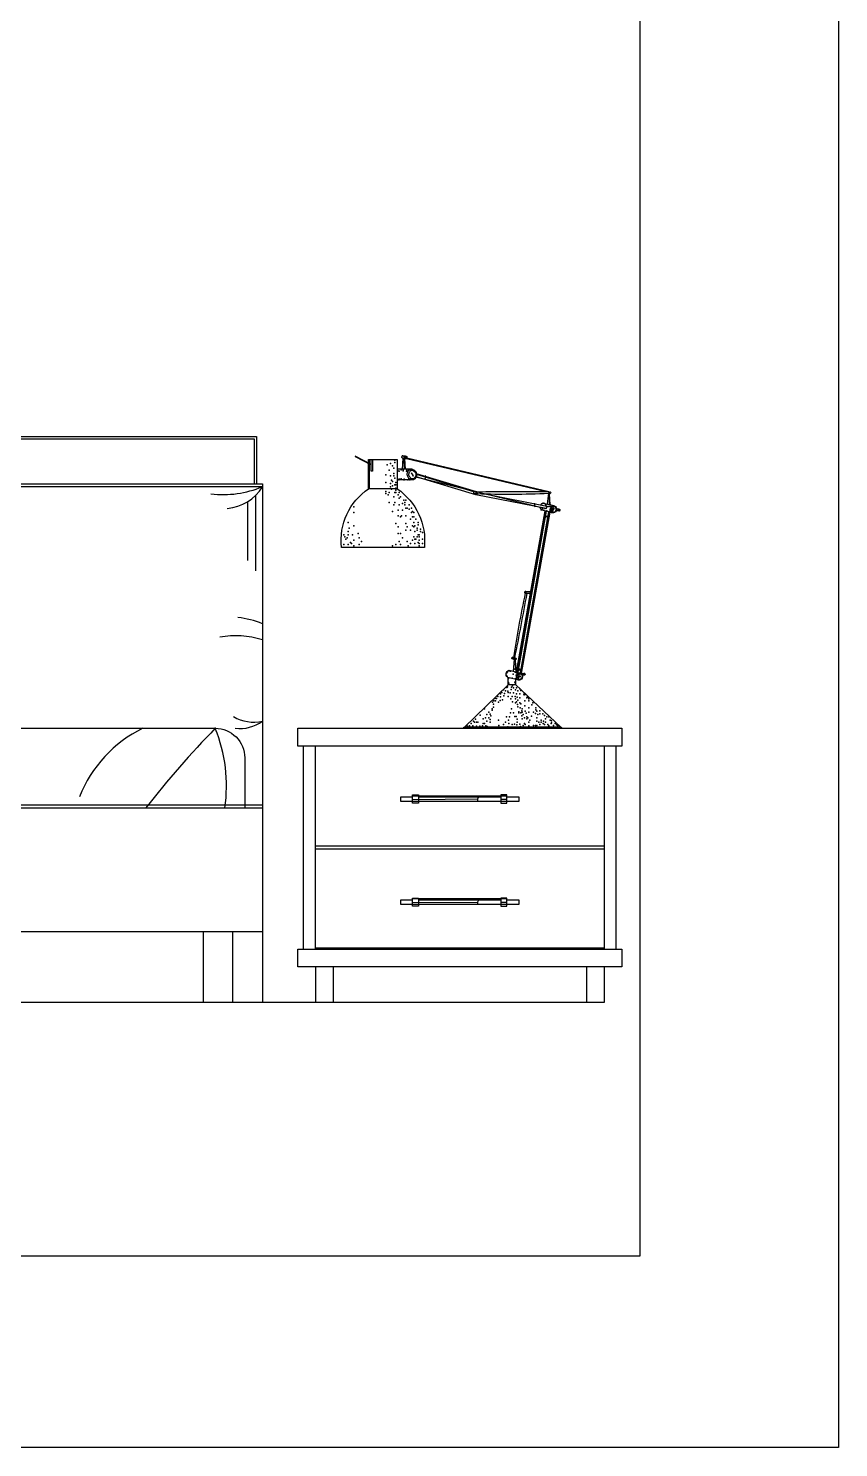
# Model space of a CAD drawing. Header units: inches. Extents: x 3 to 45, y 10.7 to 35.5.
# Drawn here: x 43.613 to 44.988, y 10.735 to 13.143 of the extents above; entities that cross this region are included whole.
import ezdxf

# ---------------------------------------------------------------- set-up
doc = ezdxf.new("R2010")
doc.units = ezdxf.units.IN
doc.header["$MEASUREMENT"] = 0
for name, color, linetype in [('02', 2, 'Continuous'), ('1', 1, 'Continuous'), ('4', 4, 'Continuous'), ('kadrbm', 4, 'Continuous')]:
    doc.layers.add(name, color=color, linetype=linetype)

# ---------------------------------------------------------------- blocks, each defined once
blk = doc.blocks.new('kadrbm')
at = {"layer": 'kadrbm', "color": 4}
blk.add_lwpolyline([(0, 0), (0, 24.7972), (21, 24.7972), (21, 0), (0, 0)], close=True, dxfattribs=at)
blk.add_lwpolyline([(20.6631, 0.3257), (20.6631, 24.4603), (0.3369, 24.4603), (0.3369, 0.3257), (20.6631, 0.3257)], dxfattribs=at)

msp = doc.modelspace()

# ---------------------------------------------------------------- linework, layer by layer
at = {"layer": '02'}
for p, q in [((44.1914, 12.4118), (44.1914, 12.3621)), ((44.2517, 12.4165), (44.2467, 12.4172)), ((44.2521, 12.4134), (44.2471, 12.4143)), ((44.2523, 12.4171), (44.2473, 12.4179)), ((44.2484, 12.4137), (44.2473, 12.395)), ((44.2527, 12.4174), (44.2477, 12.4182)), ((44.2499, 12.4134), (44.2503, 12.3951)), ((44.2505, 12.4133), (44.2515, 12.3951)), ((44.2509, 12.418), (44.2509, 12.418)), ((44.2509, 12.4132), (44.252, 12.395)), ((44.2532, 12.4176), (44.2532, 12.4176)), ((44.4915, 12.3566), (44.2546, 12.4128)), ((44.4963, 12.3568), (44.2548, 12.4138)), ((44.2639, 12.3951), (44.2387, 12.3951)), ((44.4911, 12.3278), (44.2706, 12.3819)), ((44.3723, 12.352), (44.2708, 12.3823)), ((44.3734, 12.3568), (44.2714, 12.3873)), ((44.3688, 12.3568), (44.2715, 12.3863)), ((44.0099, 12.3655), (42.2799, 12.3655)), ((44.2387, 12.3621), (44.19, 12.3621)), ((44.2643, 12.3771), (44.2387, 12.3771)), ((43.9845, 12.34), (43.9845, 12.2404)), ((43.9979, 12.3505), (43.9979, 12.2225)), ((44.4916, 12.3283), (44.3723, 12.352)), ((44.4926, 12.3322), (44.3847, 12.3536)), ((44.4953, 12.3544), (44.4932, 12.3362)), ((44.4955, 12.3544), (44.4934, 12.3362)), ((44.496, 12.3542), (44.4965, 12.3355)), ((44.4964, 12.3537), (44.4974, 12.3353)), ((44.4967, 12.3537), (44.4978, 12.3352)), ((44.4892, 12.3245), (44.4407, 12.0512)), ((44.4897, 12.3244), (44.4412, 12.0511)), ((44.4904, 12.3242), (44.4419, 12.0509)), ((44.4917, 12.3239), (44.4432, 12.0506)), ((44.4957, 12.3229), (44.4472, 12.0497)), ((44.4967, 12.3226), (44.4483, 12.0493)), ((44.4978, 12.3223), (44.4493, 12.0486)), ((44.5135, 12.3274), (44.5092, 12.3274)), ((44.4569, 12.1878), (44.465, 12.1878)), ((44.4561, 12.1846), (44.4644, 12.1846)), ((44.4379, 12.0739), (44.4334, 12.0752)), ((44.4383, 12.0745), (44.4338, 12.0758)), ((44.4383, 12.072), (44.4338, 12.0734)), ((44.4387, 12.0748), (44.4342, 12.0761)), ((44.4391, 12.0749), (44.4346, 12.0763)), ((44.4375, 12.0721), (44.4355, 12.0524)), ((44.4391, 12.0717), (44.4401, 12.0513)), ((44.4532, 12.0478), (44.4501, 12.0478)), ((44.4268, 12.0296), (44.4268, 12.0419)), ((44.4401, 12.0296), (44.4268, 12.0296)), ((44.4401, 12.0296), (44.4401, 12.0385)), ((44.5164, 11.9577), (44.3528, 11.9577)), ((44.0999, 11.5805), (44.0999, 11.9255)), ((44.5899, 11.9255), (44.5899, 11.5805)), ((42.2799, 11.8255), (44.0099, 11.8255)), ((44.2649, 11.8411), (44.425, 11.8411)), ((44.2649, 11.835), (44.3754, 11.8356)), ((44.4249, 11.835), (44.4149, 11.835)), ((44.5899, 11.7555), (44.0999, 11.7555)), ((44.5899, 11.7505), (44.0999, 11.7505)), ((44.2649, 11.66), (44.3754, 11.6606)), ((44.265, 11.6668), (44.4248, 11.6668)), ((44.4249, 11.66), (44.4149, 11.66)), ((44.5899, 11.5825), (44.0999, 11.5825)), ((44.1299, 11.5505), (44.1299, 11.4905)), ((44.5599, 11.5505), (44.5599, 11.4905))]:
    msp.add_line(p, q, dxfattribs=at)
for points in [[(42.2899, 12.3705), (42.2899, 12.4505), (43.9999, 12.4505), (43.9999, 12.3705)], [(42.2939, 12.3705), (42.2939, 12.4465), (43.9959, 12.4465), (43.9959, 12.3705)], [(44.1947, 12.4035), (44.1675, 12.4174), (44.1675, 12.4167), (44.1947, 12.4028)], [(44.197, 12.4118), (44.197, 12.3921), (44.1947, 12.3921), (44.1947, 12.4118)], [(44.2628, 12.3888), (44.2659, 12.3837), (44.2663, 12.384), (44.2631, 12.389), (44.2627, 12.3888)], [(42.2799, 11.4905), (42.2799, 12.3705), (44.0099, 12.3705), (44.0099, 11.4905)], [(44.3688, 12.354), (44.3734, 12.3539)], [(44.4984, 12.3536), (44.4964, 12.3537)], [(44.505, 12.3293), (44.5028, 12.3258), (44.5032, 12.3255), (44.5054, 12.329), (44.505, 12.3293)], [(44.513, 12.3244), (44.5085, 12.3244)], [(44.4482, 12.0442), (44.4443, 12.0428), (44.4444, 12.0424), (44.4483, 12.0437), (44.4482, 12.0442)], [(44.4548, 12.0459), (44.4512, 12.0459)], [(44.4449, 11.8315), (44.2449, 11.8315), (44.2449, 11.8395), (44.2649, 11.8395)], [(44.2649, 11.8425), (44.2749, 11.8425), (44.2749, 11.8285), (44.2649, 11.8285), (44.2649, 11.8425)], [(44.2749, 11.8395), (44.4149, 11.8395)], [(44.4249, 11.8425), (44.4149, 11.8425), (44.4149, 11.8285), (44.4249, 11.8285), (44.4249, 11.8425)], [(44.4249, 11.8395), (44.4449, 11.8395), (44.4449, 11.8315)], [(44.4449, 11.6565), (44.2449, 11.6565), (44.2449, 11.6645), (44.2649, 11.6645)], [(44.2649, 11.6675), (44.2749, 11.6675), (44.2749, 11.6535), (44.2649, 11.6535), (44.2649, 11.6675)], [(44.2749, 11.6645), (44.4149, 11.6645)], [(44.4249, 11.6675), (44.4149, 11.6675), (44.4149, 11.6535), (44.4249, 11.6535), (44.4249, 11.6675)], [(44.4249, 11.6645), (44.4449, 11.6645), (44.4449, 11.6565)]]:
    msp.add_lwpolyline(points, dxfattribs=at)
for points in [[(44.2848, 12.2626), (44.1439, 12.2626, -0.273505), (44.19, 12.3621), (44.19, 12.4118), (44.2387, 12.4118), (44.2387, 12.3621, -0.273505)], [(44.2535, 12.4129, -0.130303), (44.2527, 12.413, -0.576801), (44.2524, 12.4173, -0.264517), (44.2538, 12.4175, -0.710752)], [(44.2661, 12.3774, -0.130303), (44.2633, 12.3772, -0.598804), (44.2588, 12.3939, -0.121835), (44.2643, 12.3951, -0.710752)], [(44.3739, 12.3568, 0.130303), (44.3735, 12.3569, 0.576801), (44.3728, 12.3542, 0.264517), (44.3736, 12.3539, 0.710752)], [(44.4986, 12.3536, -0.130303), (44.4981, 12.3536, -0.331854), (44.4975, 12.3565, -0.328319), (44.4983, 12.3569, -0.500332)], [(44.5039, 12.321, -0.130303), (44.502, 12.3213, -0.576801), (44.5019, 12.3329, -0.264517), (44.5056, 12.3333, -0.710752)], [(44.514, 12.3242, -0.130303), (44.5135, 12.3241, -0.576801), (44.5127, 12.3271, -0.264517), (44.5136, 12.3274, -0.710752)], [(44.4558, 12.1847, 0.130303), (44.4563, 12.1847, 0.576801), (44.4571, 12.1876, 0.264517), (44.4562, 12.1879, 0.710752)], [(44.4391, 12.0717, -0.130303), (44.4386, 12.0718, -0.576801), (44.4388, 12.0748, -0.264517), (44.4397, 12.0748, -0.710752)], [(44.4463, 12.0371, -0.130303), (44.4443, 12.0375, -0.576801), (44.4443, 12.0491, -0.264517), (44.4479, 12.0495, -0.710752)], [(44.455, 12.0459, -0.130303), (44.4545, 12.0459, -0.576801), (44.4538, 12.0488, -0.264517), (44.4547, 12.0491, -0.710752)]]:
    msp.add_lwpolyline(points, format="xyb", close=True, dxfattribs=at)
for points in [[(44.2531, 12.4129), (44.2476, 12.4139, -0.641064), (44.2481, 12.4183), (44.2534, 12.4176)], [(44.2533, 12.4171, -0.083661), (44.2537, 12.4171, -0.685038), (44.2536, 12.4132)], [(44.2625, 12.3933, -0.083661), (44.2642, 12.3935, -0.685038), (44.2662, 12.3787)], [(44.3737, 12.3569), (44.369, 12.3568, 0.641064), (44.3688, 12.354)], [(44.3733, 12.3542, 0.083661), (44.3736, 12.3541, 0.685038), (44.3739, 12.3566)], [(44.4824, 12.3352, -0.177444), (44.4862, 12.3378), (44.5046, 12.3336)], [(44.5041, 12.3324, -0.083661), (44.5053, 12.3322, -0.685038), (44.5042, 12.3218)], [(44.5029, 12.321), (44.484, 12.3259, -0.183148), (44.4813, 12.3298)], [(44.5133, 12.3271, -0.083661), (44.5136, 12.3271, -0.685038), (44.514, 12.3244)], [(44.4565, 12.1876, 0.083661), (44.4562, 12.1876, 0.685038), (44.4558, 12.1849)], [(44.4388, 12.0717), (44.434, 12.0733, -0.641064), (44.4348, 12.0763), (44.4395, 12.0749)], [(44.4393, 12.0746, -0.083661), (44.4396, 12.0746, -0.685038), (44.4392, 12.0719, -0.685038)], [(44.4453, 12.0372), (44.4263, 12.042, -0.641064), (44.4285, 12.054), (44.447, 12.0498)], [(44.4465, 12.0486, -0.083661), (44.4476, 12.0484, -0.685038), (44.4466, 12.038, -0.685038)], [(44.4543, 12.0488, -0.083661), (44.4546, 12.0488, -0.685038), (44.455, 12.0461, -0.685038)], [(44.3517, 11.9555), (44.3517, 11.9566, -0.414214), (44.3528, 11.9577), (44.4268, 12.0296)], [(44.4401, 12.0296), (44.5164, 11.9577, -0.414214), (44.5175, 11.9566), (44.5175, 11.9555)]]:
    msp.add_lwpolyline(points, format="xyb", dxfattribs=at)
for centre, radius, start, end in [((44.2544, 12.415), 0.00166, 119.5269, 244.08), ((44.284, 12.3819), 0.00333, 297.0806, 45.6387), ((43.9424, 12.5279), 0.1758, 263.5306, 292.5647), ((43.9444, 12.4053), 0.0767, 274.4391, 328.7221), ((44.4432, 7.554), 4.8029, 89.3709, 90.8241), ((44.4978, 12.3553), 0.00214, 130.7011, 230.6155), ((44.4292, 13.8302), 1.4773, 267.8572, 272.5857), ((44.4785, 12.3353), 0.00702, 163.0824, 212.3312), ((44.488, 12.3313), 0.00472, 312.1606, 24.1418), ((44.5073, 12.3266), 0.00556, 118.5634, 222.9145), ((44.4981, 12.3016), 0.0138, 105.0445, 143.2765), ((44.4968, 12.3036), 0.012, 101.0298, 144.4173), ((44.5145, 12.3259), 0.00139, 134.3371, 254.3933), ((45.9068, 11.8618), 1.4861, 167.4534, 171.7162), ((39.283, 13.1121), 5.2586, 348.6283, 349.8412), ((43.945, 11.9673), 0.178, 68.6248, 82.4709), ((43.9645, 11.9613), 0.1512, 72.5219, 100.2008), ((44.4664, 12.0672), 0.0236, 183.7367, 217.4743), ((44.4497, 12.0427), 0.00556, 118.5634, 240.0693), ((44.4555, 12.0476), 0.00139, 134.3371, 228.1299), ((43.9949, 12.0334), 0.0673, 239.4483, 282.8797), ((43.9045, 11.7573), 0.2211, 116.2646, 158.1966), ((45.0626, 10.8494), 1.5832, 135.6786, 142.1634), ((43.6873, 11.8578), 0.2616, 351.7989, 21.9273), ((43.9718, 12.018), 0.0629, 262.6321, 307.2181), ((44.3801, 11.8342), 0.00529, 92.3864, 210.779), ((44.3801, 11.6592), 0.00529, 92.3864, 210.779)]:
    msp.add_arc(centre, radius, start, end, dxfattribs=at)
for points in [[(44.2536, 12.4132), (44.2534, 12.4132), (44.2533, 12.4133), (44.2529, 12.4134), (44.2527, 12.4135), (44.2524, 12.4139), (44.2522, 12.4141), (44.252, 12.4146), (44.2519, 12.4149), (44.2519, 12.4155), (44.252, 12.4158), (44.2522, 12.4162), (44.2524, 12.4165), (44.2526, 12.4168), (44.2528, 12.4169), (44.253, 12.4171), (44.2531, 12.4171), (44.2533, 12.4171), (44.2533, 12.4171), (44.2533, 12.4171), (44.2533, 12.4171)], [(44.2662, 12.3787), (44.2657, 12.3787), (44.265, 12.3787), (44.2636, 12.3788), (44.2626, 12.3793), (44.2612, 12.3806), (44.2605, 12.3814), (44.2594, 12.3831), (44.2589, 12.3842), (44.2585, 12.3865), (44.2587, 12.3877), (44.259, 12.3893), (44.2595, 12.3903), (44.2603, 12.3917), (44.2608, 12.3923), (44.2617, 12.393), (44.2621, 12.3932), (44.2625, 12.3933), (44.2625, 12.3933), (44.2625, 12.3933), (44.2625, 12.3933)], [(44.3739, 12.3566), (44.3739, 12.3566), (44.3737, 12.3566), (44.3735, 12.3566), (44.3733, 12.3565), (44.3731, 12.3563), (44.373, 12.3562), (44.3728, 12.3559), (44.3727, 12.3557), (44.3727, 12.3553), (44.3727, 12.3551), (44.3727, 12.3548), (44.3728, 12.3547), (44.3729, 12.3544), (44.373, 12.3543), (44.3732, 12.3542), (44.3732, 12.3542), (44.3733, 12.3542), (44.3733, 12.3542), (44.3733, 12.3542), (44.3733, 12.3542)], [(44.5042, 12.3218), (44.5038, 12.3219), (44.5034, 12.322), (44.5025, 12.3223), (44.5018, 12.3228), (44.5011, 12.324), (44.5008, 12.3246), (44.5003, 12.326), (44.5001, 12.3268), (44.5003, 12.3284), (44.5006, 12.3292), (44.501, 12.3303), (44.5015, 12.3308), (44.5023, 12.3317), (44.5027, 12.332), (44.5035, 12.3323), (44.5038, 12.3324), (44.5041, 12.3324), (44.5041, 12.3324), (44.5041, 12.3324), (44.5041, 12.3324)], [(44.514, 12.3244), (44.5139, 12.3244), (44.5138, 12.3244), (44.5135, 12.3244), (44.5133, 12.3245), (44.5131, 12.3248), (44.513, 12.3249), (44.5128, 12.3252), (44.5127, 12.3254), (44.5126, 12.3258), (44.5126, 12.326), (44.5127, 12.3263), (44.5128, 12.3265), (44.5129, 12.3268), (44.513, 12.3269), (44.5131, 12.327), (44.5132, 12.3271), (44.5133, 12.3271), (44.5133, 12.3271), (44.5133, 12.3271), (44.5133, 12.3271)], [(44.4558, 12.1849), (44.4559, 12.1849), (44.456, 12.1849), (44.4563, 12.1849), (44.4565, 12.185), (44.4567, 12.1853), (44.4568, 12.1854), (44.457, 12.1857), (44.4571, 12.1859), (44.4572, 12.1863), (44.4572, 12.1866), (44.4571, 12.1869), (44.457, 12.187), (44.4569, 12.1873), (44.4568, 12.1874), (44.4567, 12.1875), (44.4566, 12.1876), (44.4565, 12.1876), (44.4565, 12.1876), (44.4565, 12.1876), (44.4565, 12.1876)], [(44.4392, 12.0719), (44.4391, 12.0719), (44.439, 12.072), (44.4387, 12.0721), (44.4386, 12.0722), (44.4384, 12.0725), (44.4383, 12.0727), (44.4382, 12.073), (44.4382, 12.0732), (44.4383, 12.0737), (44.4384, 12.0739), (44.4385, 12.0741), (44.4386, 12.0743), (44.4388, 12.0745), (44.439, 12.0746), (44.4392, 12.0746), (44.4392, 12.0746), (44.4393, 12.0746), (44.4393, 12.0746), (44.4393, 12.0746), (44.4393, 12.0746)], [(44.4466, 12.038), (44.4461, 12.0381), (44.4457, 12.0382), (44.4448, 12.0385), (44.4442, 12.039), (44.4434, 12.0401), (44.4431, 12.0408), (44.4426, 12.0421), (44.4425, 12.0429), (44.4426, 12.0446), (44.4429, 12.0454), (44.4434, 12.0464), (44.4439, 12.047), (44.4446, 12.0479), (44.4451, 12.0482), (44.4458, 12.0485), (44.4461, 12.0486), (44.4464, 12.0486), (44.4464, 12.0486), (44.4464, 12.0486), (44.4465, 12.0486)], [(44.455, 12.0461), (44.4549, 12.0461), (44.4548, 12.0461), (44.4546, 12.0462), (44.4544, 12.0462), (44.4541, 12.0465), (44.454, 12.0466), (44.4538, 12.0469), (44.4537, 12.0471), (44.4536, 12.0475), (44.4536, 12.0478), (44.4537, 12.0481), (44.4538, 12.0482), (44.4539, 12.0485), (44.454, 12.0486), (44.4542, 12.0487), (44.4543, 12.0488), (44.4543, 12.0488), (44.4543, 12.0488), (44.4543, 12.0488), (44.4543, 12.0488)]]:
    msp.add_open_spline(points, degree=3, knots=[3.294068, 3.294068, 3.294068, 3.294068, 3.647859, 3.647859, 4.043866, 4.043866, 4.439873, 4.439873, 4.83588, 4.83588, 5.231886, 5.231886, 5.627893, 5.627893, 6.0239, 6.0239, 6.283185, 6.283185, 6.283185, 6.295262, 6.295262, 6.295262, 6.295262], dxfattribs=at)
for p in [(44.2271, 12.4047), (44.2347, 12.4104), (44.2347, 12.4066), (44.2196, 12.3859), (44.2215, 12.4028), (44.2253, 12.3934), (44.2271, 12.384), (44.2309, 12.4009), (44.2328, 12.3972), (44.2328, 12.3878), (44.2328, 12.384), (44.2347, 12.3802), (44.239, 12.3933), (44.24, 12.3924), (44.2423, 12.3918), (44.2453, 12.3944), (44.2488, 12.3925), (44.2489, 12.394), (44.2544, 12.3917), (44.255, 12.3944), (44.2554, 12.3921), (44.2585, 12.3944), (44.2196, 12.3727), (44.2196, 12.3576), (44.2253, 12.3557), (44.2271, 12.3708), (44.2271, 12.3652), (44.229, 12.3765), (44.229, 12.3614), (44.2309, 12.3746), (44.2309, 12.367), (44.2347, 12.3689), (44.2347, 12.3557), (44.2366, 12.3727), (44.2366, 12.3689), (44.2366, 12.3633), (44.2366, 12.3595), (44.2366, 12.3557), (44.2396, 12.3784), (44.2417, 12.3774), (44.2422, 12.3557), (44.2427, 12.3784), (44.2457, 12.3788), (44.25, 12.3772), (44.2504, 12.3782), (44.2508, 12.3774), (44.2567, 12.3774), (44.2577, 12.3778), (44.2604, 12.3774), (44.2196, 12.3538), (44.2234, 12.352), (44.2253, 12.3388), (44.2328, 12.3482), (44.2328, 12.335), (44.2347, 12.3388), (44.2404, 12.352), (44.2422, 12.3463), (44.2422, 12.335), (44.2441, 12.3482), (44.2479, 12.3369), (44.2498, 12.3425), (44.2517, 12.3388), (44.2517, 12.335), (44.2536, 12.3425), (44.2592, 12.335), (44.4851, 12.3369), (44.4864, 12.3376), (44.489, 12.3368), (44.491, 12.3345), (44.4952, 12.3319), (44.4979, 12.3318), (44.499, 12.3345), (44.502, 12.3339), (44.1649, 12.3312), (44.1649, 12.3218), (44.2309, 12.3237), (44.2404, 12.3256), (44.2404, 12.3162), (44.2441, 12.3143), (44.246, 12.3162), (44.2479, 12.3256), (44.2536, 12.3294), (44.2536, 12.3162), (44.2554, 12.3294), (44.2592, 12.3275), (44.2611, 12.3105), (44.263, 12.3294), (44.263, 12.3218), (44.2649, 12.3237), (44.2649, 12.3143), (44.2668, 12.3218), (44.2668, 12.3143), (44.2705, 12.3105), (44.4831, 12.3263), (44.4847, 12.328), (44.4877, 12.3259), (44.4927, 12.3244), (44.4979, 12.3242), (44.4994, 12.3224), (44.5008, 12.3218), (44.1479, 12.2841), (44.1555, 12.3049), (44.1555, 12.2898), (44.1555, 12.2841), (44.1574, 12.2954), (44.163, 12.2841), (44.1649, 12.2992), (44.1725, 12.286), (44.2366, 12.303), (44.2404, 12.2973), (44.2404, 12.286), (44.2441, 12.286), (44.2536, 12.303), (44.2536, 12.2917), (44.2554, 12.2973), (44.2611, 12.2917), (44.2649, 12.2992), (44.2668, 12.3049), (44.2668, 12.2973), (44.2686, 12.2992), (44.2686, 12.2898), (44.2724, 12.2954), (44.2724, 12.2917), (44.2743, 12.3049), (44.2743, 12.3011), (44.2743, 12.2841), (44.2762, 12.2841), (44.2781, 12.2936), (44.2781, 12.2898), (44.2818, 12.2879), (44.1479, 12.2672), (44.1498, 12.2804), (44.1517, 12.2766), (44.1536, 12.2785), (44.1555, 12.2672), (44.1592, 12.2709), (44.1611, 12.2691), (44.1649, 12.2747), (44.1649, 12.2653), (44.1743, 12.2785), (44.1743, 12.2672), (44.1781, 12.2728), (44.2309, 12.2653), (44.2366, 12.2672), (44.2422, 12.2728), (44.2441, 12.2672), (44.2479, 12.2785), (44.2554, 12.2728), (44.2573, 12.2653), (44.2611, 12.2691), (44.2649, 12.2747), (44.2668, 12.2804), (44.2686, 12.2766), (44.2686, 12.2691), (44.2705, 12.2766), (44.2724, 12.2804), (44.2743, 12.2709), (44.2762, 12.2804), (44.2762, 12.2747), (44.2762, 12.2691), (44.2762, 12.2653), (44.2818, 12.2766), (44.2818, 12.2691), (44.4381, 12.0687), (44.4244, 12.0454), (44.4249, 12.0499), (44.4256, 12.0434), (44.426, 12.0515), (44.4287, 12.0531), (44.431, 12.0524), (44.4312, 12.0526), (44.4355, 12.0472), (44.4385, 12.056), (44.4389, 12.0644), (44.439, 12.0508), (44.4393, 12.0616), (44.4405, 12.0456), (44.4411, 12.0497), (44.4191, 12.0207), (44.4225, 12.019), (44.4249, 12.0246), (44.4262, 12.0261), (44.4264, 12.0186), (44.4276, 12.033), (44.4277, 12.0398), (44.4287, 12.0302), (44.4321, 12.0214), (44.4326, 12.0253), (44.4338, 12.0408), (44.4344, 12.0276), (44.4364, 12.0244), (44.4384, 12.034), (44.439, 12.0395), (44.4393, 12.0206), (44.4398, 12.0316), (44.4409, 12.0394), (44.4415, 12.0244), (44.4432, 12.0193), (44.4467, 12.0227), (44.4484, 12.0196), (44.4003, 12.0001), (44.4022, 11.9965), (44.4025, 12.0023), (44.4044, 12.0059), (44.4054, 12.0019), (44.4075, 12.0064), (44.4093, 12.0093), (44.4105, 12.0001), (44.4135, 12.0029), (44.414, 12.0142), (44.414, 12.0087), (44.4163, 12.0163), (44.4175, 12.0039), (44.4195, 12.0104), (44.421, 12.0144), (44.4269, 12.0094), (44.4272, 12.0165), (44.4305, 12.0157), (44.4316, 12.0053), (44.4339, 12.0098), (44.4347, 12.0004), (44.4364, 12.0158), (44.4388, 12.0098), (44.4396, 12.0053), (44.4398, 11.9987), (44.4414, 12.0004), (44.4415, 12.0141), (44.4422, 12.0085), (44.443, 11.996), (44.4432, 12.0033), (44.4467, 12.0141), (44.4467, 12.0073), (44.4467, 11.9987), (44.4484, 11.997), (44.4536, 12.0134), (44.4544, 12.0123), (44.4552, 12.0022), (44.4562, 12.0129), (44.4586, 12.0073), (44.4598, 12.0098), (44.4614, 12.0079), (44.4619, 12.0053), (44.4621, 12.0022), (44.4672, 11.9953), (44.4689, 11.9987), (44.3719, 11.9711), (44.3794, 11.9776), (44.3849, 11.9714), (44.3868, 11.9884), (44.3887, 11.9733), (44.3906, 11.979), (44.3944, 11.9827), (44.3944, 11.9733), (44.3965, 11.9794), (44.3965, 11.9706), (44.3976, 11.9768), (44.4, 11.9884), (44.4, 11.9865), (44.402, 11.9916), (44.4244, 11.9748), (44.4295, 11.9748), (44.4312, 11.9816), (44.433, 11.9885), (44.436, 11.982), (44.4386, 11.9753), (44.4404, 11.9753), (44.4422, 11.9709), (44.4432, 11.9919), (44.4449, 11.9833), (44.4449, 11.9816), (44.4472, 11.9903), (44.4484, 11.9816), (44.4501, 11.985), (44.4501, 11.9765), (44.451, 11.9884), (44.451, 11.9827), (44.451, 11.9714), (44.4523, 11.9789), (44.4547, 11.9733), (44.4552, 11.9936), (44.4559, 11.9849), (44.4578, 11.981), (44.4585, 11.9752), (44.4585, 11.9714), (44.4604, 11.9733), (44.4623, 11.9903), (44.4623, 11.9827), (44.4665, 11.9761), (44.4698, 11.9827), (44.4736, 11.9808), (44.4741, 11.9902), (44.4741, 11.9868), (44.4755, 11.9846), (44.4755, 11.9733), (44.4774, 11.979), (44.4809, 11.985), (44.4809, 11.9799), (44.486, 11.9799), (44.4887, 11.9771), (44.4906, 11.9714), (44.4925, 11.9752), (44.4962, 11.9752), (43.9299, 11.9555), (44.3579, 11.9589), (44.3612, 11.96), (44.3641, 11.9636), (44.3672, 11.9595), (44.368, 11.9678), (44.3699, 11.9658), (44.3734, 11.9589), (44.3736, 11.9658), (44.3755, 11.9658), (44.3791, 11.9589), (44.3835, 11.9595), (44.3849, 11.9639), (44.3868, 11.9639), (44.3893, 11.9597), (44.3906, 11.9676), (44.3916, 11.9587), (44.3965, 11.9657), (44.4107, 11.9696), (44.4114, 11.9601), (44.4189, 11.962), (44.4227, 11.9662), (44.4264, 11.9582), (44.4278, 11.9696), (44.4283, 11.9639), (44.434, 11.962), (44.4381, 11.9628), (44.4417, 11.9613), (44.4422, 11.9659), (44.4467, 11.9628), (44.4482, 11.9584), (44.4528, 11.9601), (44.4547, 11.9639), (44.4559, 11.962), (44.4623, 11.9658), (44.4624, 11.9597), (44.4637, 11.9696), (44.4698, 11.9601), (44.4736, 11.9605), (44.4755, 11.9676), (44.4759, 11.9605), (44.4793, 11.9658), (44.4811, 11.962), (44.483, 11.9695), (44.483, 11.9658), (44.4864, 11.9635), (44.4868, 11.9676), (44.4887, 11.962), (44.4906, 11.9658), (44.4943, 11.962), (44.4959, 11.9597), (44.4981, 11.9695), (44.5, 11.9639), (44.5006, 11.968), (44.5006, 11.9649), (44.5038, 11.9601), (44.5068, 11.9639), (44.5094, 11.9613), (44.5112, 11.96)]:
    msp.add_point(p, dxfattribs=at)
at = {"layer": '1'}
msp.add_line((44.5899, 11.4905), (41.6999, 11.4905), dxfattribs=at)
at = {"layer": '4'}
for p, q in [((44.0799, 11.5805), (44.0799, 11.9255)), ((44.6099, 11.9255), (44.6099, 11.5805)), ((42.2799, 11.8205), (44.0099, 11.8205)), ((42.2799, 11.6105), (44.0099, 11.6105)), ((43.9099, 11.4905), (43.9099, 11.6105)), ((43.9599, 11.4905), (43.9599, 11.6105)), ((44.0999, 11.5505), (44.0999, 11.4905)), ((44.5899, 11.5505), (44.5899, 11.4905))]:
    msp.add_line(p, q, dxfattribs=at)
msp.add_lwpolyline([(42.3099, 11.8205), (42.3099, 11.9055, -0.414214), (42.3599, 11.9555), (43.9299, 11.9555, -0.414214), (43.9799, 11.9055), (43.9799, 11.8205)], format="xyb", dxfattribs=at)
for points in [[(44.6199, 11.9255), (44.0699, 11.9255), (44.0699, 11.9555), (44.6199, 11.9555)], [(44.6199, 11.5505), (44.0699, 11.5505), (44.0699, 11.5805), (44.6199, 11.5805)]]:
    msp.add_lwpolyline(points, close=True, dxfattribs=at)

# ---------------------------------------------------------------- block references
at = {"layer": 'kadrbm'}
msp.add_blockref('kadrbm', (23.988, 10.7349), dxfattribs=at)

doc.saveas('drawing.dxf')
